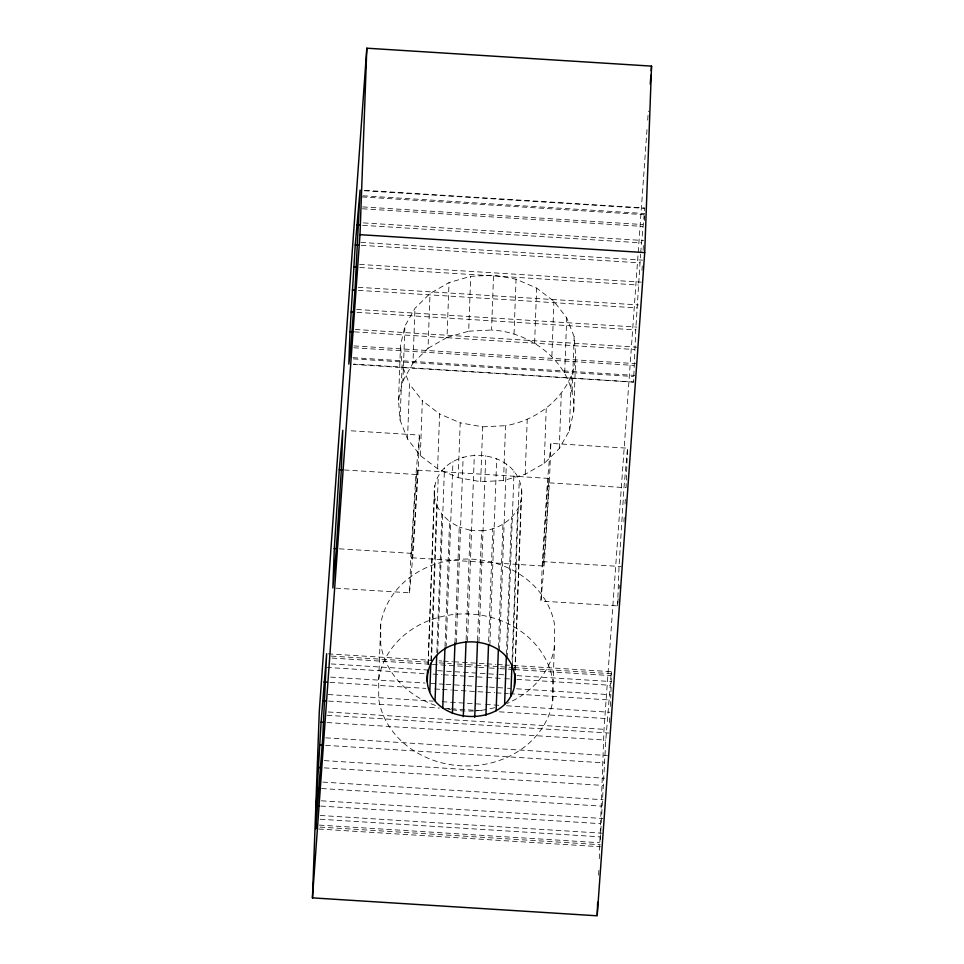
<?xml version="1.0" encoding="UTF-8"?>
<svg xmlns="http://www.w3.org/2000/svg" width="964" height="964" viewBox="0 0 964 964"><rect width="100%" height="100%" fill="white"/><g stroke="black" fill="none" stroke-linecap="round" stroke-linejoin="round"><path stroke-width="0.72" stroke-dasharray="4.82 3.62" d="M353.318 364.44L633.541 382.069L635.758 329.893L640.566 254.279M600.343 839.475L605.802 740.099L611.345 671.679L510.944 665.365M610.971 691.803L611.345 671.679M644.542 220.467L644.687 216.298M378.719 679.234L380.732 624.371A87.784 76.011 2.1 0 1 467.721 559.036A87.784 76.011 2.1 0 1 554.782 625.901L552.782 700.599A87.784 76.011 2.1 0 1 465.793 765.946A87.784 76.011 2.1 0 1 378.732 699.081L378.719 679.234A87.784 76.011 2.1 0 1 465.708 613.887A87.784 76.011 2.1 0 1 552.77 680.753L552.782 700.599M398.506 400.349L400.518 345.498L404.916 326.061L414.978 308.323L430.028 293.49L449.031 282.585L470.697 276.331L493.556 275.174L516.053 279.186L536.635 288.091L553.914 301.286L566.712 317.867L574.158 336.701L575.737 356.523L573.725 411.375L569.326 430.812L559.265 448.549L544.214 463.383L525.211 474.288L503.533 480.542L480.675 481.699L458.189 477.686L437.608 468.781L420.328 455.586L407.531 439.006L400.084 420.171L398.506 400.349L402.904 380.913L404.916 326.061M400.084 420.171L402.096 365.308L400.518 345.498M407.531 439.006L409.543 384.154L402.096 365.308M402.904 380.913L412.966 363.175L414.978 308.323M335.87 588.173L409.519 592.812L410.965 553.312L415.93 474.457L419.436 435.101L348.799 430.655M409.519 592.812L413.026 553.457L417.99 474.601L419.436 435.101M420.328 455.586L422.34 400.735L409.543 384.154M412.966 363.175L428.016 348.341L430.028 293.49M428.04 664.003L434.222 495.604C431.8 444.766 515.861 441.355 521.693 490.146L515.077 670.57M428.209 664.618L434.776 485.699M437.608 468.781L439.62 413.93L422.34 400.735M430.968 660.195L436.644 505.329L434.222 495.604M431.486 661.22L438.271 476.276M428.016 348.341L447.019 337.436L449.031 282.585M436.812 652.532L441.886 514.198L436.644 505.329M437.632 654.436L444.476 467.998M445.007 646.41L449.586 521.62L441.886 514.198M446.115 647.844L452.959 461.407M458.189 477.686L460.202 422.834L439.62 413.93M454.972 642.855L459.226 527.079L449.586 521.62M456.309 643.398L463.142 456.96M447.019 337.436L468.685 331.194L470.697 276.331M466.106 639.963L470.131 530.212L459.226 527.079M467.504 641.397L474.336 454.96M480.675 481.699L482.687 426.847L460.202 422.834M477.554 640.554L481.578 530.79C502.642 529.899 523.621 512.462 521.693 490.146M478.939 641.976L485.784 455.538M573.725 411.375C576.303 366.453 533.923 332.05 491.556 330.037L493.556 275.174M488.64 641.554L492.773 528.79M489.857 645.109L496.689 458.671M503.533 480.542L505.546 425.678C540.274 419.955 572.532 392.975 575.737 356.523M498.436 647.639L502.955 524.344M499.485 650.567L506.329 464.13M514.041 334.038L516.053 279.186M506.425 654.58L511.438 517.752M507.185 657.99L514.029 471.553M512.125 659.822L517.644 509.462M512.487 665.353L519.271 480.421M514.909 669.956L521.138 500.051M525.211 474.288L527.224 419.436M534.622 342.943L536.635 288.091M544.214 463.383L546.227 408.531M618.225 598.608L617.575 605.898L540.924 601.078L542.371 561.578L547.335 482.723L550.842 443.368L627.504 448.188L626.058 487.688L547.335 482.723M551.902 356.138L553.914 301.286M550.842 443.368L549.396 482.868L544.431 561.723L540.924 601.078M559.265 448.549L561.277 393.698M564.699 372.719L566.712 317.867M569.326 430.812L571.339 375.96M572.146 391.565L574.158 336.701M598.656 875.192L598.885 869.179M599.271 858.659L604.006 729.326L647.037 129.128M617.575 605.898L619.033 566.398L623.985 487.543L627.504 448.188M610.272 706.431L610.851 694.731L516.451 688.79M643.109 250.339L643.494 243.338M609.393 722.651L609.73 716.722M641.988 270.402L642.241 266.004M623.901 521.91L624.178 517.439M625.021 504.052L625.395 498.099M640.674 252.845L644.796 207.971L364.573 190.342M647.675 120.126L648.326 111.125M619.141 588.402L619.394 585.485M633.541 382.069L353.692 364.055M468.685 331.194L491.556 330.037M482.687 426.847L505.546 425.678M470.131 530.212L481.578 530.79M364.199 190.727L644.422 208.357M363.067 195.8L644.783 213.526M361.982 196.921L643.699 214.647M362.669 206.911L642.892 224.54M362.44 208.778L642.663 226.407M363.416 222.901L643.639 240.53M362.657 225.311L641.385 242.856M360.861 242.422L642.59 260.147M361.235 245.314L639.963 262.847M359.572 264.413L641.301 282.139M359.753 267.498L638.481 285.031M358.138 287.284L638.361 304.913M358.319 290.369L637.047 307.902M356.668 309.468L636.891 327.097M357.029 312.36L635.758 329.893M355.234 329.471L636.963 347.185M354.475 331.881L634.698 349.51M353.957 345.907L635.686 363.633M353.728 347.775L633.951 365.404M352.92 357.668L634.649 375.394M353.33 358.885L633.553 376.514M417.231 470.143A43.898 0.663 -86.4 0 1 413.677 535.9A43.898 0.663 -86.4 0 1 412.52 535.815A43.898 0.663 -86.4 0 1 417.231 470.143L548.637 478.409A43.898 0.663 -86.4 0 1 545.082 544.166A43.898 0.663 -86.4 0 1 543.937 544.082A43.898 0.663 -86.4 0 1 548.637 478.409M344.341 469.962L417.99 474.601M339.376 548.817L413.026 553.457M542.371 561.578L621.093 566.543M411.724 557.758L543.13 566.025M328.134 653.857L431.523 660.364M439.018 660.834L442.018 661.027M443.512 661.111L452.502 661.678M454.008 661.774L485.47 663.762M486.977 663.847L495.966 664.413M497.46 664.509L503.461 664.883M504.955 664.979L509.45 665.268M331.339 656.086L428.751 662.208M439.235 662.871L451.224 663.63M457.225 664.003L466.214 664.57M467.709 664.666L499.183 666.642M500.678 666.739L512.667 667.486M514.161 667.582L611.562 673.716M332.038 658.075L430.944 664.292M432.438 664.389L477.397 667.221M478.891 667.305L487.88 667.871M489.375 667.968L498.376 668.534M499.87 668.63L513.354 669.474M514.86 669.57L610.766 675.607M331.17 663.943L427.076 669.98M437.572 670.643L445.067 671.113M446.561 671.209L497.508 674.414M499.015 674.499L506.498 674.969M516.993 675.631L611.393 681.572M326.615 667.413L425.522 673.643M433.017 674.113L442.006 674.679M443.5 674.764L485.458 677.415M486.965 677.499L503.449 678.536M504.943 678.632L509.438 678.921M516.933 679.391L609.838 685.235M330.628 677.102L425.04 683.042M431.029 683.416L444.524 684.259M446.019 684.356L465.504 685.585M466.998 685.681L475.987 686.248M477.481 686.332L487.977 686.995M489.471 687.091L505.955 688.127M507.462 688.224L510.45 688.404M329.929 682.367L425.835 688.404M434.824 688.971L440.813 689.344M442.319 689.441L451.309 690.007M452.803 690.104L484.277 692.08M485.772 692.176L494.761 692.742M496.267 692.839L508.245 693.586M509.751 693.682L608.646 699.9M328.254 694.55L433.149 701.153M442.139 701.72L484.097 704.359M485.603 704.455L499.087 705.299M506.582 705.769L609.971 712.276M328.555 701.081L439.439 708.058M445.44 708.432L449.935 708.721M451.429 708.805L484.398 710.89M499.376 711.83L607.272 718.614M328.278 711.986L604.006 729.326M327.097 715.3L608.814 733.026M327.085 722.554L605.802 740.099M325.736 737.834L607.453 755.559M325.615 745.341L604.344 762.873M324.278 760.608L604.5 778.237M324.253 767.874L602.982 785.407M322.807 782.093L603.03 799.722M321.602 788.528L601.825 806.157M321.422 800.807L603.151 818.52M320.723 806.073L600.946 823.702M320.241 815.472L601.958 833.197M320.181 819.231L600.403 836.86M319.313 825.1L599.536 842.729M320.012 827.088L600.235 844.717M318.723 829.028L600.452 846.754M380.732 624.371L380.744 644.217A87.784 76.011 2.1 0 0 438.21 706.383M554.794 645.747A87.784 76.011 2.1 0 1 506.944 703.455M494.677 707.672A87.784 76.011 2.1 0 1 474.999 710.902M473.565 710.974A87.784 76.011 2.1 0 1 452.116 709.733M450.706 709.48A87.784 76.011 2.1 0 1 447.886 708.938"/><path stroke-width="1.45" d="M312.457 897.882L319.289 711.42L366.826 48.2L651.544 66.118L644.711 252.58L597.174 915.8L312.457 897.882L359.994 234.674L366.826 48.2M334.303 548.492L332.857 587.98L336.376 548.624L341.328 469.769L342.786 430.281L339.268 469.637L334.303 548.492L337.316 548.673M514.969 673.571C520.608 733.375 417.34 729.254 427.823 670.016M429.811 691.766L430.86 663.196M435.053 700.635L436.704 655.532M442.753 708.058L444.958 647.916M452.381 713.517L454.972 642.855M463.298 716.65L466.046 641.47M474.734 717.228L477.493 642.06M485.928 715.228L488.531 644.567M496.123 710.781L498.376 649.146M504.606 704.19L506.365 656.086M510.8 695.912L511.968 664.329M514.306 686.489L514.74 674.463M597.222 914.294L597.668 902.268M316.228 805.796L315.734 828.847L322.735 737.641L326.627 653.761L321.084 722.181L316.228 805.796L319.217 805.976M349.98 331.592L348.823 364.151L350.968 345.714L355.15 287.091L360.078 190.065L355.246 244.928L349.98 331.592L352.981 331.785M427.377 682.042C424.967 631.203 509.028 627.793 514.86 676.583M650.254 84.121L650.905 75.12M651.23 70.613L651.544 66.118M356.668 224.937L359.668 225.13M359.994 234.674L644.711 252.58M355.246 244.928L358.234 245.121M353.764 267.124L356.752 267.305M352.33 289.995L355.33 290.176M351.041 311.987L354.041 312.167M339.268 469.637L342.28 469.829M323.928 681.994L326.929 682.175M322.554 700.708L325.555 700.888M321.084 722.181L324.085 722.373M319.626 744.967L322.615 745.148M318.265 767.501L321.265 767.681M317.108 788.239L320.108 788.432"/></g></svg>
